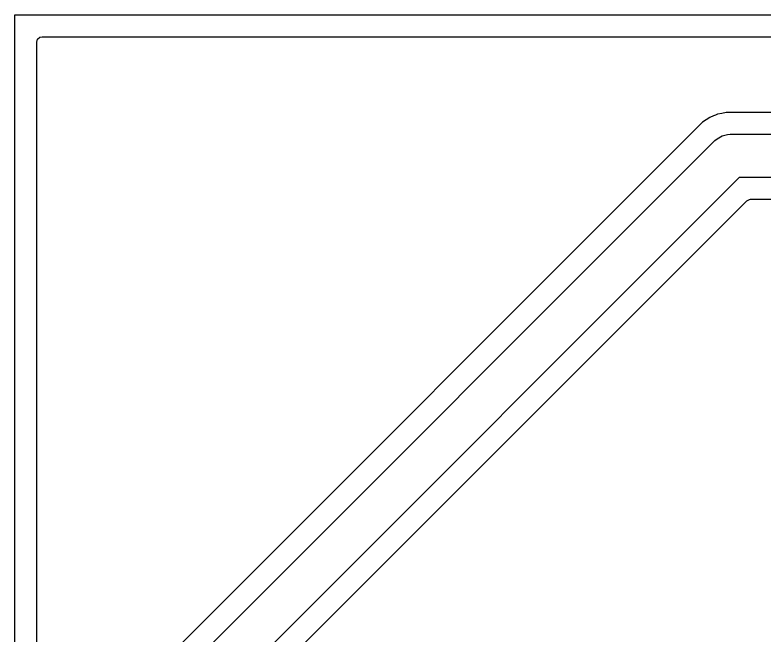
# Model space of a CAD drawing. Extents: x 130 to 194, y -123.2 to -60.
# Drawn here: x 130 to 147.28, y -74.3 to -60 of the extents above; entities that cross this region are included whole.
import ezdxf

# ---------------------------------------------------------------- set-up
doc = ezdxf.new("R2010")
doc.units = 0
doc.layers.add('BLACK', color=7, linetype='CONTINUOUS')

msp = doc.modelspace()

# ---------------------------------------------------------------- linework, layer by layer
at = {"layer": 'BLACK', "linetype": 'CONTINUOUS'}
for p, q in [((130, -60), (194, -60)), ((130, -123.25), (130, -60)), ((130.5005, -60.6245), (130.520185, -60.557461)), ((130.5005, -76.651456), (130.5005, -60.6245)), ((130.520185, -60.557461), (130.572989, -60.511706)), ((130.572989, -60.511706), (130.6245, -60.5005)), ((130.6245, -60.5005), (193.3755, -60.5005)), ((146.026079, -62.363371), (145.862219, -62.472859)), ((146.026089, -62.363366), (146.026079, -62.363371)), ((146.109315, -62.328892), (146.026089, -62.363366)), ((146.154834, -62.310038), (146.109315, -62.328892)), ((146.208161, -62.287949), (146.154834, -62.310037)), ((146.154834, -62.310037), (146.154834, -62.310038)), ((146.208167, -62.287947), (146.208161, -62.287949)), ((146.304812, -62.268724), (146.208167, -62.287947)), ((146.401455, -62.2495), (146.304812, -62.268724)), ((146.401459, -62.2495), (146.401455, -62.2495)), ((160.098541, -62.2495), (146.401459, -62.2495)), ((145.79254, -62.542538), (145.722861, -62.612218)), ((145.862219, -62.472859), (145.79254, -62.542538)), ((145.722858, -62.612221), (132.362221, -75.972858)), ((145.722861, -62.612218), (145.722858, -62.612221)), ((146.146447, -62.896447), (146.19561, -62.853331)), ((146.19561, -62.853331), (146.195619, -62.853323)), ((146.195619, -62.853323), (146.308658, -62.78806)), ((146.308658, -62.78806), (146.434737, -62.754277)), ((146.434737, -62.754277), (146.434752, -62.754277)), ((146.434752, -62.754277), (146.5, -62.75)), ((146.5, -62.75), (160, -62.75)), ((132.646447, -76.396447), (146.146447, -62.896447)), ((146.707106, -63.75), (133.5, -76.957106)), ((159.792894, -63.75), (146.707106, -63.75)), ((146.878101, -64.286819), (146.939424, -64.253334)), ((146.939424, -64.253334), (146.965782, -64.2505)), ((146.965782, -64.2505), (159.534218, -64.2505)), ((134.036819, -77.128101), (146.878101, -64.286819))]:
    msp.add_line(p, q, dxfattribs=at)

doc.saveas('drawing.dxf')
